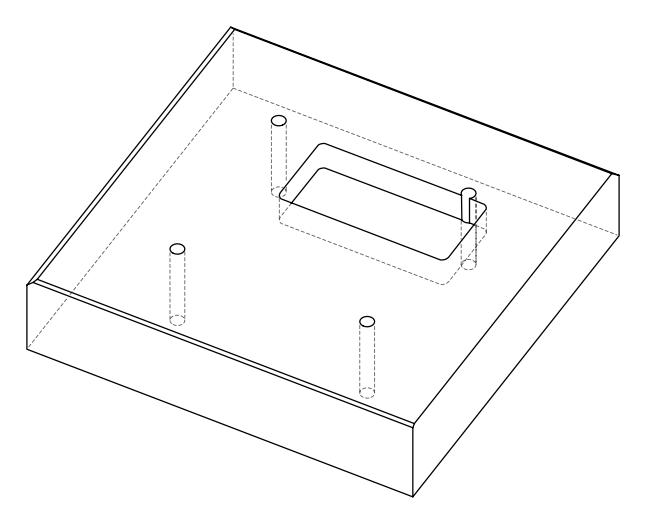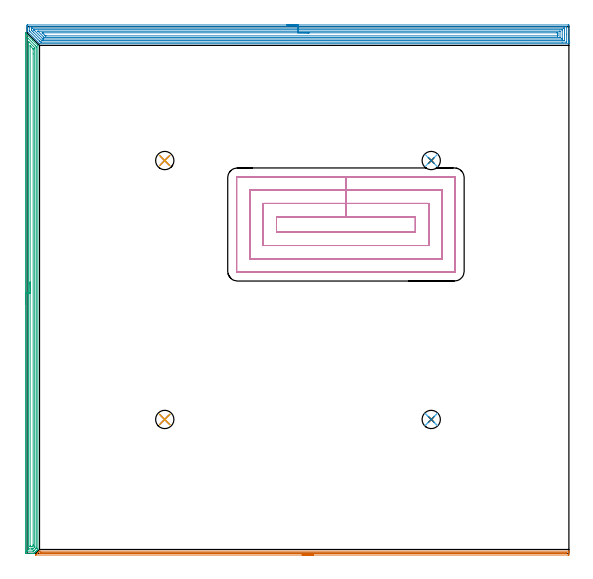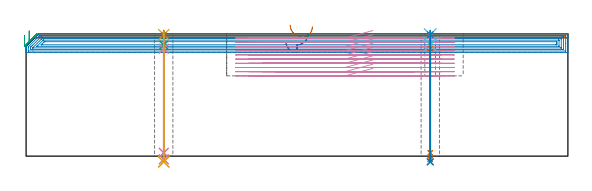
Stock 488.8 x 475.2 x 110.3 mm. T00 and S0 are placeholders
(PLAN: 20 operations, 14 tool changes, 86.5 min)
(1 AREA_MILL | FG_CHAMFER_SURFACE | UGT0205_001 | 7.82 min | 2961 mm3)
(2 AREA_MILL_1 | FG_CHAMFER_SURFACE_1 | UGT0205_001 | 23.64 min | 69800 mm3)
(3 AREA_MILL_2 | FG_CHAMFER_SURFACE_2 | UGT0205_001 | 15.11 min | 28950 mm3)
(4 MILL_RECTANGULAR_POCKET | POCKET_RECTANGULAR_STRAIGHT | NXT0201_012 | Follow Part, ap 4, ae 75% | 35.61 min | 822200 mm3)
(5 SPOT_DRILL | STEP1HOLE | NXT0321_9005460120000 | 0.03 min | 76 mm3)
(6 SPOT_DRILL_1 | STEP1HOLE_1 | NXT0321_9005460120000 | 0.03 min | 21 mm3)
(7 SPOT_DRILL_2 | STEP1HOLE_2 | NXT0321_9005460120000 | 0.03 min | 73 mm3)
(8 SPOT_DRILL_3 | STEP1HOLE_3 | NXT0321_9005460120000 | 0.03 min | 84 mm3)
(9 DRILL_BLIND_HOLE_INTO_CENTER | STEP1HOLE | NXT0301_038 | 0.05 min | 316 mm3)
(10 GUN_DRILL_THROUGH_HOLE | STEP1HOLE | UGT0307_002 | 0.53 min | 2838 mm3)
(11 SPADE_DRILL_TO_ENLARGE_THROUGH_HOLE | STEP1HOLE | UGT0306_007 | 0.47 min | 20348 mm3)
(12 DRILL_BLIND_HOLE_INTO_CENTER_1 | STEP1HOLE_1 | NXT0301_038 | 0.05 min | 345 mm3)
(13 GUN_DRILL_THROUGH_HOLE_1 | STEP1HOLE_1 | UGT0307_002 | 0.53 min | 2807 mm3)
(14 SPADE_DRILL_TO_ENLARGE_THROUGH_HOLE_1 | STEP1HOLE_1 | UGT0306_007 | 0.47 min | 20374 mm3)
(15 DRILL_BLIND_HOLE_INTO_CENTER_2 | STEP1HOLE_2 | NXT0301_038 | 0.05 min | 343 mm3)
(16 GUN_DRILL_THROUGH_HOLE_2 | STEP1HOLE_2 | UGT0307_002 | 0.53 min | 2798 mm3)
(17 SPADE_DRILL_TO_ENLARGE_THROUGH_HOLE_2 | STEP1HOLE_2 | UGT0306_007 | 0.47 min | 20358 mm3)
(18 DRILL_BLIND_HOLE_INTO_CENTER_3 | STEP1HOLE_3 | NXT0301_038 | 0.05 min | 308 mm3)
(19 GUN_DRILL_THROUGH_HOLE_3 | STEP1HOLE_3 | UGT0307_002 | 0.53 min | 2854 mm3)
(20 SPADE_DRILL_TO_ENLARGE_THROUGH_HOLE_3 | STEP1HOLE_3 | UGT0306_007 | 0.47 min | 19953 mm3)
(TOOL UGT0205_001 | Chamfer Mill 20 x 3 x 45 deg. | D20 FL50 Z2)
(TOOL NXT0201_012 | ENDMILL 16mm [2P460-1600-NA 1630] | D16 FL38 Z6)
(TOOL NXT0321_9005460120000 | NC Spot Drill, 142deg, 12mm, Carbide, Uncoated | D12 PA142 FL30 Z2)
(TOOL NXT0301_038 | Carbide Drill 6.7mm [860.1-0670-034A1-MM 2214] | D6.7 PA140 FL53 Z2)
(TOOL UGT0307_002 | Gun Drill 6 mm | D6 PA130 FL24 Z1)
(TOOL UGT0306_007 | Spade Drill 16.5mm | D16.5 PA132 FL10 Z2)
(OP 1 AREA_MILL)
G17 G21 G94 G90
T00 M6
G54
G17 G0 G90 X258.25 Y-1.5 S1061 M3
G43 Z120.3 H0
Z116.8
G94 G1 X258.212 Z115.928 F250.
X258.098 Z115.063
X257.909 Z114.212
X257.647 Z113.38
X257.313 Z112.574
X256.91 Z111.8
X256.442 Z111.064
X255.911 Z110.372
X255.321 Z109.729
X254.678 Z109.139
X253.986 Z108.608
X253.25 Z108.14
X252.476 Z107.737
X251.67 Z107.403
X250.838 Z107.141
X249.987 Z106.952
X249.122 Z106.838
X248.25 Z106.8
X7.875
X7.719 Y-1.493 Z106.806
X7.875 Y-1.328 Z106.972
X8.322 Y-0.878 Z107.42
X9.01 Y-0.19 Z108.11
X9.662 Y0.462 Z108.761
X10.555 Y1.356 Z109.655
X11.004 Y1.804 Z110.104
X11.193 Y1.997 Z110.289
X11.896 Y2. Z110.3
X488.625
X488.799 Y2.004 Z110.294
X488.8 Y1.664 Z109.963
Y1.378 Z109.677
Y0.69 Z108.985
Y-0.534 Z107.763
X488.796 Y-1.07 Z107.224
X488.79 Y-1.491 Z106.804
X488.611 Y-1.495 Z106.801
X488.179 Y-1.5 Z106.8
X248.25
Y-0.086 Z108.214
X11.896 Y-0.085 Z108.215
X11.788 Y-0.084 Z108.216
X11.634 Y-0.079 Z108.221
X11.584 Y-0.076 Z108.224
X11.594 Y-0.064 Z108.236
X11.678 Y0.025 Z108.325
X11.767 Y0.116 Z108.416
X11.896 Y0.246 Z108.546
X12.121 Y0.468 Z108.768
X12.204 Y0.546 Z108.846
X12.232 Y0.571 Z108.871
X12.268 Y0.579 Z108.879
X12.355 Y0.581 Z108.881
X12.708 Y0.585 Z108.885
X486.498
X486.759 Y0.58 Z108.88
X486.785 Y0.579 Z108.879
X486.79 Y0.562 Z108.862
X486.796 Y0.529 Z108.829
X486.798 Y0.497 Z108.797
X486.8 Y0.288 Z108.588
X486.799 Y0.049 Z108.349
X486.797 Y-0.018 Z108.282
X486.791 Y-0.07 Z108.23
X486.788 Y-0.079 Z108.221
X486.774 Y-0.081 Z108.219
X486.732 Y-0.084 Z108.216
X486.391 Y-0.086 Z108.214
X486.286
X248.25
X247.379 Z108.252
X246.514 Z108.366
X245.662 Z108.555
X244.83 Z108.817
X244.024 Z109.151
X243.25 Z109.554
X242.514 Z110.023
X241.822 Z110.554
X241.179 Z111.143
X240.59 Z111.786
X240.059 Z112.478
X239.59 Z113.214
X239.187 Z113.988
X238.853 Z114.794
X238.591 Z115.626
X238.402 Z116.478
X238.288 Z117.343
X238.25 Z118.214
G0 Z120.3
M5
M2
(OP 2 AREA_MILL_1)
G17 G21 G94 G90
T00 M6
G54
G17 G0 G90 X234.4 Y476.7 S1061 M3
G43 Z120.3 H0
Z103.4
G94 G1 X234.438 Z102.528 F250.
X234.552 Z101.663
X234.741 Z100.812
X235.003 Z99.98
X235.337 Z99.174
X235.74 Z98.4
X236.208 Z97.664
X236.74 Z96.972
X237.329 Z96.329
X237.972 Z95.74
X238.664 Z95.208
X239.4 Z94.74
X240.174 Z94.337
X240.98 Z94.003
X241.812 Z93.741
X242.663 Z93.552
X243.528 Z93.438
X244.4 Z93.4
X488.187
X488.588 Y476.696 Z93.403
X488.79 Y476.692 Z93.406
X488.8 Y476.486 Z93.611
Y463.551 Z106.544
Y462.944 Z107.15
Y462.39 Z107.707
Y462.06 Z108.036
Y461.505 Z108.591
Y461.176 Z108.919
Y460.166 Z109.933
X488.792 Y459.817 Z110.274
X488.79 Y459.803 Z110.288
X488.633 Y459.8 Z110.3
X11.329
X11.205 Y459.804 Z110.29
X11.154 Y459.848 Z110.249
X10.998 Y460.002 Z110.098
X10.937 Y460.063 Z110.037
X0.097 Y470.903 Z99.195
X0.01 Y470.992 Z99.104
X0.005 Y471.019 Z99.078
X0. Y471.562 Z98.537
Y473.001 Z97.095
Y473.556 Z96.541
Y473.886 Z96.212
Y474.44 Z95.654
Y475.047 Z95.048
Y475.324 Z94.771
Y475.931 Z94.165
X0.003 Y476.209 Z93.887
X0.009 Y476.691 Z93.405
X0.123 Y476.694 Z93.403
X0.613 Y476.7 Z93.4
X244.4
Y475.286 Z94.814
X486.401 Y475.285 Z94.815
X486.441
X486.79 Y475.272 Z94.828
X486.793 Y475.165 Z94.935
X486.799 Y474.931 Z95.169
X486.8 Y468.297 Z101.803
X486.799 Y461.666 Z108.434
X486.792 Y461.27 Z108.83
X486.79 Y461.223 Z108.877
X486.773 Y461.22 Z108.88
X486.721 Y461.217 Z108.883
X486.615 Y461.215 Z108.885
X486.401 Y461.214 Z108.886
X482.71
X13.115 Y461.215 Z108.885
X13.075
X12.222 Y461.235 Z108.865
X11.39 Y462.06 Z108.04
X11.329 Y462.121 Z107.979
X2.399 Y471.051 Z99.049
X2.036 Y471.424 Z98.676
X2.016 Y471.446 Z98.654
X2.01 Y471.481 Z98.619
X2.004 Y471.55 Z98.55
X2.001 Y471.656 Z98.444
Y474.834 Z95.266
X2.008 Y475.23 Z94.87
X2.01 Y475.277 Z94.823
X2.027 Y475.28 Z94.82
X2.079 Y475.283 Z94.817
X2.186 Y475.285 Z94.815
X2.399 Y475.286 Z94.814
X6.18
X244.4
Y473.872 Z96.228
X483.722 Y473.871 Z96.229
X484.297 Y473.87 Z96.23
X484.615 Y473.867 Z96.233
X484.72 Y473.865 Z96.235
X484.79 Y473.855 Z96.245
X484.794 Y473.739 Z96.361
X484.798 Y473.556 Z96.544
X484.8 Y473.373 Z96.727
X484.799 Y462.762 Z107.338
X484.796 Y462.7 Z107.4
X484.79 Y462.652 Z107.448
X484.786 Y462.635 Z107.465
X484.773 Y462.634 Z107.466
X484.615 Y462.631 Z107.469
X484.041 Y462.629 Z107.471
X483.722 Y462.628 Z107.472
X14.327 Y462.629 Z107.471
X14.008
X13.429 Y462.633 Z107.467
X13.28 Y462.635 Z107.465
X13.115 Y462.789 Z107.311
X12.957 Y462.944 Z107.156
X5.88 Y470.019 Z100.081
X5.078 Y470.821 Z99.279
X4.185 Y471.714 Z98.386
X4.114 Y471.787 Z98.313
X4.046 Y471.862 Z98.238
X4.01 Y471.904 Z98.196
X4.006 Y471.925 Z98.175
X4.002 Y471.969 Z98.131
X4.001 Y473.738 Z96.362
X4.004 Y473.8 Z96.3
X4.01 Y473.848 Z96.252
X4.014 Y473.865 Z96.235
X4.027 Y473.866 Z96.234
X4.185 Y473.869 Z96.231
X4.759 Y473.871 Z96.229
X5.078 Y473.872 Z96.228
X244.4
Y472.457 Z97.643
X482.152
X482.688 Y472.456 Z97.644
X482.743 Y472.455 Z97.645
X482.779 Y472.451 Z97.649
X482.79 Y472.446 Z97.654
X482.793 Y472.424 Z97.676
X482.798 Y472.222 Z97.878
X482.8 Y471.816 Z98.284
Y464.713 Z105.387
X482.797 Y464.285 Z105.815
X482.792 Y464.072 Z106.028
X482.79 Y464.051 Z106.049
X482.768 Y464.048 Z106.052
X482.709 Y464.045 Z106.055
X482.612 Y464.043 Z106.057
X14.901
X14.683 Y464.044 Z106.056
X14.347 Y464.05 Z106.05
X14.308 Y464.053 Z106.047
X14.239 Y464.116 Z105.984
X14.135 Y464.216 Z105.884
X14.008 Y464.341 Z105.759
X13.636 Y464.713 Z105.387
X6.562 Y471.787 Z98.313
X6.266 Y472.085 Z98.015
X6.075 Y472.282 Z97.818
X6.01 Y472.351 Z97.749
X6.007 Y472.376 Z97.724
Y472.428 Z97.672
X6.01 Y472.449 Z97.651
X6.032 Y472.452 Z97.648
X6.091 Y472.455 Z97.645
X6.188 Y472.457 Z97.643
X244.4
Y471.043 Z99.057
X480.292 Z99.058
X480.575 Y471.04 Z99.06
X480.762 Y471.036 Z99.064
X480.792 Y471.031 Z99.069
X480.794 Y471.021 Z99.079
X480.797 Y470.995 Z99.105
X480.799 Y470.903 Z99.197
Y465.597 Z104.503
X480.796 Y465.517 Z104.583
X480.792 Y465.477 Z104.623
X480.789 Y465.464 Z104.636
X480.716 Y465.462 Z104.638
X480.433 Y465.458 Z104.642
X480.292 Y465.457 Z104.643
X480.15
X15.794 Y465.458 Z104.642
X15.652 Y465.459 Z104.641
X15.371 Y465.464 Z104.636
X15.335 Y465.474 Z104.626
X15.316 Y465.49 Z104.61
X15.276 Y465.525 Z104.575
X15.201 Y465.597 Z104.503
X9.896 Y470.903 Z99.197
X9.821 Y470.98 Z99.12
X9.778 Y471.028 Z99.072
X9.774 Y471.034 Z99.066
X9.79 Y471.036 Z99.064
X9.87 Y471.039 Z99.061
X10.153 Y471.043 Z99.057
X10.294
X244.4
Y469.629 Z100.471
X477.865
X478.364 Y469.627 Z100.473
X478.764 Y469.622 Z100.478
X478.79 Y469.62 Z100.48
X478.796 Y469.591 Z100.509
X478.799 Y469.134 Z100.966
X478.8 Y468.703 Z101.397
Y467.819 Z102.281
X478.798 Y467.366 Z102.734
X478.795 Y466.939 Z103.161
X478.79 Y466.879 Z103.221
X478.738 Y466.877 Z103.223
X478.614 Y466.874 Z103.226
X478.364 Y466.872 Z103.228
X17.186 Y466.871 Z103.229
X16.687 Y466.873 Z103.227
X16.521 Y466.875 Z103.225
X16.392 Y466.878 Z103.222
X16.29 Y466.969 Z103.131
X15.883 Y467.366 Z102.734
X15.794 Y467.454 Z102.646
X14.008 Y469.24 Z100.86
X13.726 Y469.527 Z100.573
X13.659 Y469.598 Z100.502
X13.637 Y469.623 Z100.477
X13.65 Y469.625 Z100.475
X13.711 Y469.626 Z100.474
X14.008 Y469.628 Z100.472
X14.402 Y469.629 Z100.471
X244.4
X245.272 Z100.509
X246.136 Z100.623
X246.988 Z100.812
X247.82 Z101.074
X248.626 Z101.408
X249.4 Z101.811
X250.136 Z102.28
X250.828 Z102.811
X251.471 Z103.4
X252.06 Z104.043
X252.591 Z104.735
X253.06 Z105.471
X253.463 Z106.245
X253.797 Z107.051
X254.059 Z107.883
X254.248 Z108.735
X254.362 Z109.6
X254.4 Z110.471
G0 Z120.3
M5
M2
(OP 3 AREA_MILL_2)
G17 G21 G94 G90
T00 M6
G54
G17 G0 G90 X-1.5 Y224.75 S1061 M3
G43 Z120.3 H0
Z109.1
G94 G1 Y224.788 Z108.228 F250.
Y224.902 Z107.364
Y225.091 Z106.512
Y225.353 Z105.68
Y225.687 Z104.874
Y226.09 Z104.1
Y226.558 Z103.364
Y227.09 Z102.672
Y227.679 Z102.029
Y228.322 Z101.44
Y229.014 Z100.908
Y229.75 Z100.44
Y230.524 Z100.037
Y231.33 Z99.703
Y232.162 Z99.441
Y233.013 Z99.252
Y233.878 Z99.138
Y234.75 Z99.1
X-1.499 Y469.474 Z99.099
X-1.494 Y469.483 Z99.103
X-1.477 Y469.474 Z99.121
X-1.333 Y469.334 Z99.266
X-0.877 Y468.878 Z99.721
X-0.709 Y468.712 Z99.885
X-0.549 Y468.55 Z100.049
X-0.43 Y468.431 Z100.168
X-0.272 Y468.275 Z100.323
X-0.121 Y468.122 Z100.477
X0.017 Y467.985 Z100.614
X0.165 Y467.837 Z100.76
X0.307 Y467.694 Z100.905
X0.463 Y467.538 Z101.061
X0.602 Y467.4 Z101.198
X4.931 Y463.07 Z105.53
X9.399 Y458.602 Z109.998
X9.619 Y458.38 Z110.216
X9.697 Y458.295 Z110.289
X9.7 Y458.155 Z110.3
Y4.196
X9.697 Y3.505 Z110.288
X9.536 Y3.336 Z110.136
X9.058 Y2.858 Z109.658
X8.764 Y2.561 Z109.359
X8.102 Y1.902 Z108.702
X7.717 Y1.515 Z108.314
X7.146 Y0.946 Z107.746
X6.376 Y0.175 Z106.974
X6.286 Y0.087 Z106.884
X6.207 Y0.01 Z106.803
X5.944 Y0. Z106.543
X5.659 Z106.259
X4.974 Z105.569
X3.758 Z104.354
X3.226 Z103.82
X-1.087 Z99.511
X-1.147 Y0.001 Z99.45
X-1.493 Y0.01 Z99.104
X-1.497 Y0.264 Z99.102
X-1.499 Y0.622 Z99.101
X-1.5 Y0.983 Z99.1
Y234.75
X-0.086 Z100.514
Y465.113
X-0.085 Y465.304 Z100.515
X-0.082 Y465.514 Z100.518
X-0.079 Y465.604 Z100.521
X-0.031 Y465.57 Z100.569
X0.244 Y465.304 Z100.844
X0.602 Y464.948 Z101.202
X1.14 Y464.41 Z101.74
X7.395 Y458.155 Z107.995
X7.598 Y457.951 Z108.198
X8.279 Y457.261 Z108.879
X8.285 Y456.559 Z108.885
Y456.367
Y5.09
X8.282 Y4.738 Z108.882
X8.279 Y4.564 Z108.879
X8.271 Y4.532 Z108.871
X8.251 Y4.507 Z108.851
X8.211 Y4.463 Z108.811
X7.947 Y4.196 Z108.547
X6.445 Y2.694 Z107.045
X6.159 Y2.409 Z106.759
X6.001 Y2.254 Z106.601
X5.849 Y2.11 Z106.449
X5.728 Y2.01 Z106.328
X5.612 Y2.006 Z106.212
X5.374 Y2.001 Z105.974
X0.127 Z100.727
X-0.033 Y2.006 Z100.567
X-0.063 Y2.01 Z100.537
X-0.079 Y2.021 Z100.521
X-0.081 Y2.056 Z100.519
X-0.085 Y2.217 Z100.515
X-0.086 Y6.732 Z100.514
Y234.75
X1.328 Z101.928
X1.329 Y460.987 Z101.929
X1.334 Y461.729 Z101.934
X1.335 Y461.741 Z101.935
X1.363 Y461.729 Z101.963
X1.477 Y461.62 Z102.077
X2.265 Y460.836 Z102.865
X6.733 Y456.367 Z107.333
X6.864 Y456.223 Z107.464
X6.87 Y455.474 Z107.47
X6.871 Y455.323 Z107.471
Y5.984
X6.87 Y5.833 Z107.47
X6.867 Y5.681 Z107.467
X6.865 Y5.584 Z107.465
X6.829 Y5.54 Z107.429
X6.723 Y5.427 Z107.323
X6.558 Y5.258 Z107.158
X6.391 Y5.09 Z106.991
X5.849 Y4.548 Z106.449
X5.675 Y4.374 Z106.275
X5.494 Y4.196 Z106.094
X5.318 Y4.029 Z105.918
X5.158 Y4.009 Z105.758
X4.974 Y4.005 Z105.574
X4.292 Y4. Z104.892
X4.1 Z104.7
X1.669 Z102.269
X1.477 Y4.001 Z102.077
X1.413 Y4.003 Z102.013
X1.362 Y4.007 Z101.962
X1.335 Y4.011 Z101.935
X1.334 Y4.046 Z101.934
X1.33 Y4.196 Z101.93
X1.329 Y4.347 Z101.929
X1.328 Y234.75 Z101.928
X2.743 Z103.343
Y457.825
X2.744 Y457.868 Z103.344
X2.746 Y457.891 Z103.346
X2.768 Y457.873 Z103.368
X3.067 Y457.582 Z103.667
X3.226 Y457.426 Z103.826
X3.39 Y457.261 Z103.99
X5.176 Y455.474 Z105.776
X5.387 Y455.256 Z105.987
X5.446 Y455.193 Z106.046
X5.45 Y455.164 Z106.05
X5.454 Y455.104 Z106.054
X5.456 Y454.981 Z106.056
X5.457 Y450.603 Z106.057
Y7.771
X5.456 Y7.279 Z106.056
X5.453 Y6.877 Z106.053
X5.45 Y6.635 Z106.05
X5.342 Y6.502 Z105.942
X4.974 Y6.127 Z105.574
X4.902 Y6.058 Z105.502
X4.849 Y6.01 Z105.449
X4.744 Y6.007 Z105.344
X4.529 Y6.003 Z105.129
X4.1 Y6. Z104.7
X3.209 Z103.809
X2.801 Y6.008 Z103.401
X2.755 Y6.01 Z103.355
X2.75 Y6.04 Z103.35
X2.746 Y6.092 Z103.346
X2.744 Y6.143 Z103.344
X2.743 Y6.477 Z103.343
Y6.877
Y234.75
Y235.622 Z103.381
Y236.486 Z103.495
Y237.338 Z103.683
Y238.17 Z103.946
Y238.976 Z104.28
Y239.75 Z104.682
Y240.486 Z105.151
Y241.178 Z105.682
Y241.821 Z106.272
Y242.41 Z106.915
Y242.941 Z107.607
Y243.41 Z108.343
Y243.813 Z109.117
Y244.147 Z109.922
Y244.409 Z110.754
Y244.598 Z111.606
Y244.712 Z112.471
Y244.75 Z113.343
G0 Z120.3
M5
M2
(OP 4 MILL_RECTANGULAR_POCKET)
G17 G21 G94 G90
T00 M6
G54
G17 G0 G90 X312.991 Y303.7 S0 M3
G43 Z120.3 H1
Z113.3
G94 G1 X287.65 Z106.51 F250.
X225. F500.
Y289.7
X350.3
Y303.7
X287.65
Y315.7
X213.
Y277.7
X362.3
Y315.7
X287.65
Y327.7
X201.
Y265.7
X374.3
Y327.7
X287.65
Y339.7
X189.9
G3 X189. Y338.8 R0.9
G1 Y254.6
G3 X189.9 Y253.7 R0.9
G1 X385.4
G3 X386.3 Y254.6 R0.9
G1 Y338.8
G3 X385.4 Y339.7 R0.9
G1 X287.65
X286.65
G0 X312.991 Y303.7 Z109.51
G1 X287.65 Z102.72 F250.
X225. F500.
Y289.7
X350.3
Y303.7
X287.65
Y315.7
X213.
Y277.7
X362.3
Y315.7
X287.65
Y327.7
X201.
Y265.7
X374.3
Y327.7
X287.65
Y339.7
X189.9
G3 X189. Y338.8 R0.9
G1 Y254.6
G3 X189.9 Y253.7 R0.9
G1 X385.4
G3 X386.3 Y254.6 R0.9
G1 Y338.8
G3 X385.4 Y339.7 R0.9
G1 X287.65
X286.65
G0 X312.991 Y303.7 Z105.72
G1 X287.65 Z98.93 F250.
X225. F500.
Y289.7
X350.3
Y303.7
X287.65
Y315.7
X213.
Y277.7
X362.3
Y315.7
X287.65
Y327.7
X201.
Y265.7
X374.3
Y327.7
X287.65
Y339.7
X189.9
G3 X189. Y338.8 R0.9
G1 Y254.6
G3 X189.9 Y253.7 R0.9
G1 X385.4
G3 X386.3 Y254.6 R0.9
G1 Y338.8
G3 X385.4 Y339.7 R0.9
G1 X287.65
X286.65
G0 X312.991 Y303.7 Z101.93
G1 X287.65 Z95.14 F250.
X225. F500.
Y289.7
X350.3
Y303.7
X287.65
Y315.7
X213.
Y277.7
X362.3
Y315.7
X287.65
Y327.7
X201.
Y265.7
X374.3
Y327.7
X287.65
Y339.7
X189.9
G3 X189. Y338.8 R0.9
G1 Y254.6
G3 X189.9 Y253.7 R0.9
G1 X385.4
G3 X386.3 Y254.6 R0.9
G1 Y338.8
G3 X385.4 Y339.7 R0.9
G1 X287.65
X286.65
G0 X312.991 Y303.7 Z98.14
G1 X287.65 Z91.35 F250.
X225. F500.
Y289.7
X350.3
Y303.7
X287.65
Y315.7
X213.
Y277.7
X362.3
Y315.7
X287.65
Y327.7
X201.
Y265.7
X374.3
Y327.7
X287.65
Y339.7
X189.9
G3 X189. Y338.8 R0.9
G1 Y254.6
G3 X189.9 Y253.7 R0.9
G1 X385.4
G3 X386.3 Y254.6 R0.9
G1 Y338.8
G3 X385.4 Y339.7 R0.9
G1 X287.65
X286.65
G0 X312.991 Y303.7 Z94.35
G1 X287.65 Z87.56 F250.
X225. F500.
Y289.7
X350.3
Y303.7
X287.65
Y315.7
X213.
Y277.7
X362.3
Y315.7
X287.65
Y327.7
X201.
Y265.7
X374.3
Y327.7
X287.65
Y339.7
X189.9
G3 X189. Y338.8 R0.9
G1 Y254.6
G3 X189.9 Y253.7 R0.9
G1 X385.4
G3 X386.3 Y254.6 R0.9
G1 Y338.8
G3 X385.4 Y339.7 R0.9
G1 X287.65
X286.65
G0 X312.991 Y303.7 Z90.56
G1 X287.65 Z83.77 F250.
X225. F500.
Y289.7
X350.3
Y303.7
X287.65
Y315.7
X213.
Y277.7
X362.3
Y315.7
X287.65
Y327.7
X201.
Y265.7
X374.3
Y327.7
X287.65
Y339.7
X189.9
G3 X189. Y338.8 R0.9
G1 Y254.6
G3 X189.9 Y253.7 R0.9
G1 X385.4
G3 X386.3 Y254.6 R0.9
G1 Y338.8
G3 X385.4 Y339.7 R0.9
G1 X287.65
X286.65
G0 X312.991 Y303.7 Z86.77
G1 X287.65 Z79.98 F250.
X225. F500.
Y289.7
X350.3
Y303.7
X287.65
Y315.7
X213.
Y277.7
X362.3
Y315.7
X287.65
Y327.7
X201.
Y265.7
X374.3
Y327.7
X287.65
Y339.7
X189.9
G3 X189. Y338.8 R0.9
G1 Y254.6
G3 X189.9 Y253.7 R0.9
G1 X385.4
G3 X386.3 Y254.6 R0.9
G1 Y338.8
G3 X385.4 Y339.7 R0.9
G1 X287.65
X286.65
G0 X312.991 Y303.7 Z82.98
G1 X287.65 Z76.19 F250.
X225. F500.
Y289.7
X350.3
Y303.7
X287.65
Y315.7
X213.
Y277.7
X362.3
Y315.7
X287.65
Y327.7
X201.
Y265.7
X374.3
Y327.7
X287.65
Y339.7
X189.9
G3 X189. Y338.8 R0.9
G1 Y254.6
G3 X189.9 Y253.7 R0.9
G1 X385.4
G3 X386.3 Y254.6 R0.9
G1 Y338.8
G3 X385.4 Y339.7 R0.9
G1 X287.65
X286.65
G0 X312.991 Y303.7 Z79.19
G1 X287.65 Z72.4 F250.
X225. F500.
Y289.7
X350.3
Y303.7
X287.65
Y315.7
X213.
Y277.7
X362.3
Y315.7
X287.65
Y327.7
X201.
Y265.7
X374.3
Y327.7
X287.65
Y339.7
X189.9
G3 X189. Y338.8 R0.9
G1 Y254.6
G3 X189.9 Y253.7 R0.9
G1 X385.4
G3 X386.3 Y254.6 R0.9
G1 Y338.8
G3 X385.4 Y339.7 R0.9
G1 X287.65
X286.65
G0 Z120.3
M5
M2
(OP 5 SPOT_DRILL)
G17 G21 G94 G90
T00 M6
G54
G17 G0 G90 X124.2 Y120.8 S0 M3
G43 Z120.3 H0
G94 G81 G98 Z109.581 F250. R113.3
G80
M5
M2
(OP 6 SPOT_DRILL_1)
G17 G21 G94 G90
T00 M6
G54
G17 G0 G90 X364.6 Y120.8 S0 M3
G43 Z120.3 H0
G94 G81 G98 Z109.581 F250. R113.3
G80
M5
M2
(OP 7 SPOT_DRILL_2)
G17 G21 G94 G90
T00 M6
G54
G17 G0 G90 X124.2 Y354.4 S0 M3
G43 Z120.3 H0
G94 G81 G98 Z109.581 F250. R113.3
G80
M5
M2
(OP 8 SPOT_DRILL_3)
G17 G21 G94 G90
T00 M6
G54
G17 G0 G90 X364.6 Y354.4 S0 M3
G43 Z120.3 H0
G94 G81 G98 Z109.581 F250. R113.3
G80
M5
M2
(OP 9 DRILL_BLIND_HOLE_INTO_CENTER)
G17 G21 G94 G90
T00 M6
G54
G17 G0 G90 X124.2 Y120.8 S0 M3
G43 Z120.3 H1
G94 G81 G98 Z100.25 F250. R112.3
G80
M5
M2
(OP 10 GUN_DRILL_THROUGH_HOLE)
G17 G21 G94 G90
T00 M6
G54
G17 G0 G90 X124.2 Y120.8 M8
G43 Z120.3 H0
Z110.109
S716 M3
G94 G1 Z96.943 F125. M26
G4 X.084
Z3. F250.
G4 X.084
Z-2.899 F125.
G4 X.084
M5
M9
G0 Z110.109
Z120.3
M2
(OP 11 SPADE_DRILL_TO_ENLARGE_THROUGH_HOLE)
G17 G21 G94 G90
T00 M6
G54
G17 G0 G90 X124.2 Y120.8 S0 M3
G43 Z120.3 H0
G94 G73 G98 Z-5.173 F250. Q16.496 R112.3
G80
M5
M2
(OP 12 DRILL_BLIND_HOLE_INTO_CENTER_1)
G17 G21 G94 G90
T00 M6
G54
G17 G0 G90 X364.6 Y120.8 S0 M3
G43 Z120.3 H1
G94 G81 G98 Z100.25 F250. R112.3
G80
M5
M2
(OP 13 GUN_DRILL_THROUGH_HOLE_1)
G17 G21 G94 G90
T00 M6
G54
G17 G0 G90 X364.6 Y120.8 M8
G43 Z120.3 H0
Z110.109
S716 M3
G94 G1 Z96.943 F125. M26
G4 X.084
Z3. F250.
G4 X.084
Z-2.899 F125.
G4 X.084
M5
M9
G0 Z110.109
Z120.3
M2
(OP 14 SPADE_DRILL_TO_ENLARGE_THROUGH_HOLE_1)
G17 G21 G94 G90
T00 M6
G54
G17 G0 G90 X364.6 Y120.8 S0 M3
G43 Z120.3 H0
G94 G73 G98 Z-5.173 F250. Q16.496 R112.3
G80
M5
M2
(OP 15 DRILL_BLIND_HOLE_INTO_CENTER_2)
G17 G21 G94 G90
T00 M6
G54
G17 G0 G90 X124.2 Y354.4 S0 M3
G43 Z120.3 H1
G94 G81 G98 Z100.25 F250. R112.3
G80
M5
M2
(OP 16 GUN_DRILL_THROUGH_HOLE_2)
G17 G21 G94 G90
T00 M6
G54
G17 G0 G90 X124.2 Y354.4 M8
G43 Z120.3 H0
Z110.109
S716 M3
G94 G1 Z96.943 F125. M26
G4 X.084
Z3. F250.
G4 X.084
Z-2.899 F125.
G4 X.084
M5
M9
G0 Z110.109
Z120.3
M2
(OP 17 SPADE_DRILL_TO_ENLARGE_THROUGH_HOLE_2)
G17 G21 G94 G90
T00 M6
G54
G17 G0 G90 X124.2 Y354.4 S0 M3
G43 Z120.3 H0
G94 G73 G98 Z-5.173 F250. Q16.496 R112.3
G80
M5
M2
(OP 18 DRILL_BLIND_HOLE_INTO_CENTER_3)
G17 G21 G94 G90
T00 M6
G54
G17 G0 G90 X364.6 Y354.4 S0 M3
G43 Z120.3 H1
G94 G81 G98 Z100.25 F250. R112.3
G80
M5
M2
(OP 19 GUN_DRILL_THROUGH_HOLE_3)
G17 G21 G94 G90
T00 M6
G54
G17 G0 G90 X364.6 Y354.4 M8
G43 Z120.3 H0
Z110.109
S716 M3
G94 G1 Z96.943 F125. M26
G4 X.084
Z3. F250.
G4 X.084
Z-2.899 F125.
G4 X.084
M5
M9
G0 Z110.109
Z120.3
M2
(OP 20 SPADE_DRILL_TO_ENLARGE_THROUGH_HOLE_3)
G17 G21 G94 G90
T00 M6
G54
G17 G0 G90 X364.6 Y354.4 S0 M3
G43 Z120.3 H0
G94 G73 G98 Z-5.173 F250. Q16.496 R112.3
G80
M5
M2
